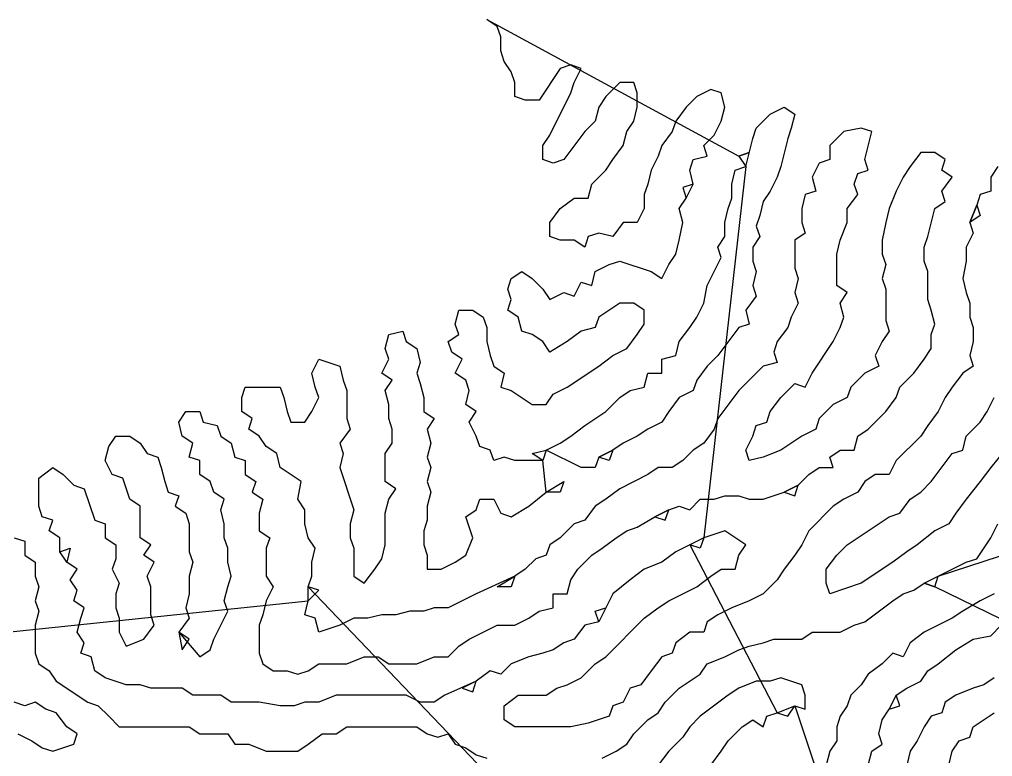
# Model space of a CAD drawing. Header units: metres. Extents: x 15 to 2853, y 44 to 1438.
# Drawn here: x 1018.5 to 1296.5, y 1227.5 to 1438 of the extents above; entities that cross this region are included whole.
import ezdxf

# ---------------------------------------------------------------- set-up
doc = ezdxf.new("R2010")
doc.units = ezdxf.units.M
doc.layers.add('Draw', color=2, linetype='CONTINUOUS')
doc.layers.add('Skip', color=1, linetype='CONTINUOUS')

msp = doc.modelspace()

# ---------------------------------------------------------------- linework, layer by layer
at = {"layer": 'draw'}
for p, q in [((1155, 1436), (1152, 1438)), ((1156, 1433), (1155, 1436)), ((1156, 1429), (1156, 1433)), ((1157, 1426), (1156, 1429)), ((1159, 1423), (1157, 1426)), ((1173, 1424), (1167, 1415)), ((1176, 1425), (1173, 1424)), ((1179, 1424), (1176, 1425)), ((1177, 1420), (1179, 1424)), ((1160, 1420), (1159, 1423)), ((1160, 1416), (1160, 1420)), ((1176, 1417), (1177, 1420)), ((1194, 1420), (1190, 1420)), ((1195, 1417), (1194, 1420)), ((1216, 1418), (1212, 1416)), ((1219, 1417), (1216, 1418)), ((1163, 1415), (1160, 1416)), ((1170, 1405), (1176, 1417)), ((1186, 1416), (1184, 1413)), ((1195, 1413), (1195, 1417)), ((1212, 1416), (1209, 1413)), ((1220, 1413), (1219, 1417)), ((1167, 1415), (1163, 1415)), ((1184, 1413), (1183, 1409)), ((1194, 1409), (1195, 1413)), ((1209, 1413), (1206, 1409)), ((1219, 1409), (1220, 1413)), ((1233, 1411), (1237, 1413)), ((1237, 1413), (1240, 1411)), ((1229, 1407), (1233, 1411)), ((1240, 1411), (1239, 1407)), ((1183, 1409), (1180, 1406)), ((1192, 1406), (1194, 1409)), ((1206, 1409), (1205, 1406)), ((1217, 1405), (1219, 1409)), ((1228, 1404), (1229, 1407)), ((1239, 1407), (1238, 1404)), ((1259, 1407), (1254, 1406)), ((1262, 1406), (1259, 1407)), ((1168, 1402), (1170, 1405)), ((1180, 1406), (1174, 1398)), ((1191, 1402), (1192, 1406)), ((1205, 1406), (1202, 1402)), ((1214, 1402), (1217, 1405)), ((1226, 1396), (1228, 1404)), ((1238, 1404), (1236, 1396)), ((1254, 1406), (1250, 1402)), ((1260, 1398), (1262, 1406)), ((1168, 1398), (1168, 1402)), ((1188, 1398), (1191, 1402)), ((1202, 1402), (1201, 1399)), ((1215, 1399), (1214, 1402)), ((1250, 1402), (1250, 1398)), ((1201, 1399), (1199, 1395)), ((1211, 1398), (1215, 1399)), ((1224, 1399), (1227, 1400)), ((1224, 1399), (1226, 1396)), ((1276, 1400), (1273, 1396)), ((1280, 1400), (1276, 1400)), ((1283, 1398), (1280, 1400)), ((1171, 1397), (1168, 1398)), ((1174, 1398), (1171, 1397)), ((1186, 1395), (1188, 1398)), ((1210, 1395), (1211, 1398)), ((1223, 1395), (1226, 1396)), ((1236, 1396), (1235, 1393)), ((1247, 1397), (1245, 1393)), ((1250, 1398), (1247, 1397)), ((1261, 1395), (1260, 1398)), ((1273, 1396), (1271, 1393)), ((1282, 1395), (1283, 1398)), ((1298, 1396), (1296, 1393)), ((1182, 1391), (1186, 1395)), ((1199, 1395), (1198, 1391)), ((1211, 1391), (1210, 1395)), ((1222, 1391), (1223, 1395)), ((1235, 1393), (1233, 1389)), ((1245, 1393), (1246, 1389)), ((1257, 1391), (1258, 1394)), ((1258, 1394), (1261, 1395)), ((1271, 1393), (1269, 1389)), ((1285, 1393), (1282, 1395)), ((1282, 1389), (1285, 1393)), ((1296, 1393), (1296, 1389)), ((1181, 1387), (1182, 1391)), ((1198, 1391), (1197, 1388)), ((1211, 1391), (1208, 1390)), ((1208, 1390), (1209, 1387)), ((1209, 1387), (1211, 1391)), ((1222, 1387), (1222, 1391)), ((1258, 1388), (1257, 1391)), ((1197, 1388), (1197, 1384)), ((1233, 1389), (1231, 1386)), ((1243, 1388), (1242, 1384)), ((1246, 1389), (1243, 1388)), ((1255, 1384), (1258, 1388)), ((1269, 1389), (1267, 1384)), ((1283, 1386), (1282, 1389)), ((1293, 1388), (1292, 1385)), ((1296, 1389), (1293, 1388)), ((1173, 1384), (1177, 1387)), ((1177, 1387), (1181, 1387)), ((1207, 1384), (1209, 1387)), ((1221, 1384), (1222, 1387)), ((1231, 1386), (1230, 1382)), ((1280, 1384), (1283, 1386)), ((1290, 1380), (1292, 1385)), ((1292, 1385), (1293, 1382)), ((1170, 1380), (1173, 1384)), ((1197, 1384), (1195, 1380)), ((1208, 1380), (1207, 1384)), ((1220, 1380), (1221, 1384)), ((1230, 1382), (1229, 1379)), ((1242, 1384), (1242, 1380)), ((1255, 1380), (1255, 1384)), ((1267, 1384), (1266, 1380)), ((1278, 1376), (1280, 1384)), ((1293, 1382), (1290, 1380)), ((1170, 1376), (1170, 1380)), ((1191, 1380), (1188, 1376)), ((1195, 1380), (1191, 1380)), ((1207, 1375), (1208, 1380)), ((1220, 1376), (1220, 1380)), ((1229, 1379), (1230, 1376)), ((1242, 1380), (1243, 1377)), ((1253, 1375), (1255, 1380)), ((1290, 1380), (1291, 1377)), ((1184, 1377), (1181, 1376)), ((1188, 1376), (1184, 1377)), ((1243, 1377), (1240, 1375)), ((1291, 1377), (1289, 1373)), ((1173, 1375), (1170, 1376)), ((1177, 1375), (1173, 1375)), ((1180, 1373), (1177, 1375)), ((1181, 1376), (1180, 1373)), ((1206, 1371), (1207, 1375)), ((1218, 1373), (1220, 1376)), ((1230, 1376), (1228, 1373)), ((1240, 1375), (1240, 1367)), ((1252, 1371), (1253, 1375)), ((1265, 1375), (1265, 1371)), ((1277, 1373), (1278, 1376)), ((1204, 1368), (1206, 1371)), ((1219, 1370), (1218, 1373)), ((1228, 1373), (1228, 1369)), ((1265, 1371), (1266, 1368)), ((1277, 1369), (1277, 1373)), ((1289, 1373), (1289, 1369)), ((1183, 1366), (1187, 1368)), ((1187, 1368), (1190, 1369)), ((1190, 1369), (1199, 1366)), ((1202, 1364), (1204, 1368)), ((1215, 1362), (1219, 1370)), ((1228, 1369), (1229, 1366)), ((1266, 1368), (1265, 1364)), ((1278, 1366), (1277, 1369)), ((1289, 1369), (1288, 1364)), ((1159, 1364), (1162, 1366)), ((1162, 1366), (1165, 1364)), ((1182, 1362), (1183, 1366)), ((1199, 1366), (1202, 1364)), ((1229, 1366), (1228, 1362)), ((1240, 1367), (1241, 1364)), ((1252, 1362), (1252, 1366)), ((1278, 1358), (1278, 1366)), ((1158, 1361), (1159, 1364)), ((1165, 1364), (1168, 1361)), ((1177, 1359), (1179, 1363)), ((1179, 1363), (1182, 1362)), ((1241, 1364), (1240, 1360)), ((1265, 1364), (1266, 1361)), ((1288, 1364), (1289, 1360)), ((1159, 1358), (1158, 1361)), ((1168, 1361), (1170, 1358)), ((1170, 1358), (1174, 1360)), ((1174, 1360), (1177, 1359)), ((1214, 1357), (1215, 1362)), ((1228, 1362), (1229, 1359)), ((1240, 1360), (1241, 1357)), ((1255, 1360), (1252, 1362)), ((1253, 1357), (1255, 1360)), ((1266, 1361), (1266, 1352)), ((1289, 1360), (1290, 1357)), ((1158, 1355), (1159, 1358)), ((1190, 1357), (1184, 1353)), ((1194, 1357), (1190, 1357)), ((1197, 1355), (1194, 1357)), ((1212, 1353), (1214, 1357)), ((1229, 1359), (1226, 1355)), ((1241, 1357), (1239, 1353)), ((1254, 1353), (1253, 1357)), ((1279, 1355), (1278, 1358)), ((1290, 1357), (1290, 1353)), ((1143, 1351), (1144, 1355)), ((1144, 1355), (1148, 1355)), ((1148, 1355), (1151, 1353)), ((1161, 1353), (1158, 1355)), ((1197, 1351), (1197, 1355)), ((1226, 1355), (1227, 1351)), ((1280, 1351), (1279, 1355)), ((1151, 1353), (1152, 1350)), ((1162, 1349), (1161, 1353)), ((1184, 1353), (1183, 1350)), ((1210, 1350), (1212, 1353)), ((1239, 1353), (1238, 1350)), ((1253, 1350), (1254, 1353)), ((1266, 1352), (1267, 1349)), ((1290, 1353), (1291, 1350)), ((1124, 1348), (1128, 1349)), ((1128, 1349), (1129, 1346)), ((1144, 1348), (1143, 1351)), ((1152, 1350), (1152, 1346)), ((1165, 1348), (1162, 1349)), ((1179, 1349), (1175, 1346)), ((1183, 1350), (1179, 1349)), ((1195, 1348), (1197, 1351)), ((1207, 1346), (1210, 1350)), ((1224, 1350), (1218, 1342)), ((1227, 1351), (1224, 1350)), ((1251, 1346), (1253, 1350)), ((1267, 1349), (1265, 1346)), ((1279, 1348), (1280, 1351)), ((1291, 1350), (1291, 1346)), ((1123, 1344), (1124, 1348)), ((1129, 1346), (1132, 1344)), ((1141, 1346), (1144, 1348)), ((1142, 1343), (1141, 1346)), ((1152, 1346), (1153, 1342)), ((1168, 1346), (1165, 1348)), ((1170, 1343), (1168, 1346)), ((1175, 1346), (1170, 1343)), ((1192, 1344), (1195, 1348)), ((1206, 1342), (1207, 1346)), ((1235, 1346), (1234, 1343)), ((1245, 1337), (1251, 1346)), ((1265, 1346), (1263, 1342)), ((1279, 1344), (1279, 1348)), ((1291, 1346), (1290, 1342)), ((1124, 1341), (1123, 1344)), ((1132, 1344), (1133, 1340)), ((1145, 1341), (1142, 1343)), ((1188, 1342), (1192, 1344)), ((1234, 1343), (1235, 1340)), ((1277, 1341), (1279, 1344)), ((1102, 1337), (1104, 1341)), ((1104, 1341), (1110, 1339)), ((1122, 1337), (1124, 1341)), ((1133, 1340), (1132, 1337)), ((1143, 1337), (1145, 1341)), ((1153, 1342), (1154, 1339)), ((1184, 1339), (1188, 1342)), ((1202, 1341), (1206, 1342)), ((1202, 1337), (1202, 1341)), ((1218, 1342), (1215, 1339)), ((1235, 1340), (1231, 1339)), ((1263, 1342), (1264, 1339)), ((1274, 1337), (1277, 1341)), ((1290, 1342), (1291, 1339)), ((1110, 1339), (1111, 1335)), ((1154, 1339), (1157, 1337)), ((1175, 1333), (1184, 1339)), ((1215, 1339), (1212, 1335)), ((1231, 1339), (1224, 1332)), ((1264, 1339), (1260, 1337)), ((1291, 1339), (1288, 1337)), ((1103, 1333), (1102, 1337)), ((1111, 1335), (1112, 1332)), ((1125, 1335), (1122, 1337)), ((1123, 1332), (1125, 1335)), ((1132, 1337), (1133, 1334)), ((1146, 1335), (1143, 1337)), ((1147, 1332), (1146, 1335)), ((1157, 1337), (1156, 1333)), ((1197, 1333), (1198, 1337)), ((1198, 1337), (1202, 1337)), ((1212, 1335), (1211, 1332)), ((1243, 1333), (1245, 1337)), ((1260, 1337), (1256, 1333)), ((1270, 1333), (1274, 1337)), ((1288, 1337), (1285, 1333)), ((1082, 1330), (1083, 1333)), ((1083, 1333), (1093, 1333)), ((1093, 1333), (1094, 1330)), ((1104, 1330), (1103, 1333)), ((1112, 1332), (1112, 1324)), ((1124, 1328), (1123, 1332)), ((1133, 1334), (1134, 1330)), ((1146, 1328), (1147, 1332)), ((1156, 1333), (1159, 1332)), ((1159, 1332), (1165, 1328)), ((1171, 1331), (1175, 1333)), ((1190, 1330), (1193, 1332)), ((1193, 1332), (1197, 1333)), ((1211, 1332), (1207, 1330)), ((1224, 1332), (1218, 1324)), ((1236, 1330), (1240, 1334)), ((1240, 1334), (1243, 1333)), ((1256, 1333), (1255, 1330)), ((1269, 1330), (1270, 1333)), ((1285, 1333), (1283, 1330)), ((1082, 1326), (1082, 1330)), ((1094, 1330), (1095, 1326)), ((1102, 1326), (1104, 1330)), ((1134, 1330), (1134, 1326)), ((1169, 1328), (1171, 1331)), ((1186, 1326), (1190, 1330)), ((1207, 1330), (1204, 1326)), ((1233, 1326), (1236, 1330)), ((1255, 1330), (1251, 1328)), ((1266, 1326), (1269, 1330)), ((1283, 1330), (1281, 1326)), ((1295, 1326), (1297, 1330)), ((1124, 1324), (1124, 1328)), ((1149, 1326), (1146, 1328)), ((1165, 1328), (1169, 1328)), ((1251, 1328), (1247, 1324)), ((1064, 1323), (1066, 1326)), ((1066, 1326), (1070, 1326)), ((1070, 1326), (1071, 1323)), ((1085, 1324), (1082, 1326)), ((1084, 1321), (1085, 1324)), ((1095, 1326), (1096, 1323)), ((1100, 1323), (1102, 1326)), ((1112, 1324), (1113, 1321)), ((1125, 1321), (1124, 1324)), ((1134, 1326), (1137, 1324)), ((1137, 1324), (1135, 1321)), ((1147, 1323), (1149, 1326)), ((1180, 1322), (1186, 1326)), ((1204, 1326), (1202, 1323)), ((1218, 1324), (1217, 1321)), ((1232, 1323), (1233, 1326)), ((1247, 1324), (1246, 1321)), ((1261, 1321), (1266, 1326)), ((1281, 1326), (1278, 1322)), ((1293, 1323), (1295, 1326)), ((1065, 1319), (1064, 1323)), ((1071, 1323), (1075, 1322)), ((1075, 1322), (1076, 1319)), ((1087, 1319), (1084, 1321)), ((1096, 1323), (1100, 1323)), ((1113, 1321), (1110, 1317)), ((1125, 1317), (1125, 1321)), ((1135, 1321), (1136, 1317)), ((1149, 1319), (1147, 1323)), ((1176, 1319), (1180, 1322)), ((1198, 1321), (1195, 1319)), ((1202, 1323), (1198, 1321)), ((1228, 1319), (1229, 1322)), ((1229, 1322), (1232, 1323)), ((1246, 1321), (1242, 1319)), ((1258, 1319), (1261, 1321)), ((1278, 1322), (1276, 1319)), ((1044, 1316), (1046, 1319)), ((1046, 1319), (1050, 1319)), ((1050, 1319), (1053, 1317)), ((1068, 1317), (1065, 1319)), ((1076, 1319), (1079, 1317)), ((1089, 1316), (1087, 1319)), ((1150, 1316), (1149, 1319)), ((1173, 1317), (1176, 1319)), ((1195, 1319), (1191, 1317)), ((1226, 1315), (1228, 1319)), ((1242, 1319), (1236, 1315)), ((1257, 1315), (1258, 1319)), ((1276, 1319), (1269, 1312)), ((1288, 1315), (1289, 1319)), ((1043, 1312), (1044, 1316)), ((1053, 1317), (1055, 1314)), ((1067, 1313), (1068, 1317)), ((1079, 1317), (1080, 1313)), ((1092, 1314), (1089, 1316)), ((1110, 1317), (1111, 1314)), ((1123, 1314), (1125, 1317)), ((1136, 1317), (1135, 1313)), ((1153, 1315), (1150, 1316)), ((1154, 1312), (1153, 1315)), ((1165, 1314), (1169, 1315)), ((1169, 1315), (1168, 1312)), ((1169, 1315), (1173, 1317)), ((1184, 1313), (1188, 1315)), ((1188, 1315), (1187, 1312)), ((1191, 1317), (1188, 1315)), ((1211, 1315), (1208, 1312)), ((1214, 1317), (1211, 1315)), ((1227, 1312), (1226, 1315)), ((1236, 1315), (1231, 1313)), ((1250, 1313), (1253, 1315)), ((1253, 1315), (1257, 1315)), ((1285, 1314), (1288, 1315)), ((1055, 1314), (1058, 1313)), ((1058, 1313), (1059, 1310)), ((1070, 1312), (1067, 1313)), ((1080, 1313), (1083, 1312)), ((1093, 1310), (1092, 1314)), ((1111, 1314), (1110, 1310)), ((1123, 1306), (1123, 1314)), ((1135, 1313), (1136, 1310)), ((1157, 1313), (1154, 1312)), ((1160, 1312), (1157, 1313)), ((1168, 1312), (1165, 1314)), ((1184, 1313), (1183, 1310)), ((1187, 1312), (1184, 1313)), ((1231, 1313), (1227, 1312)), ((1251, 1310), (1250, 1313)), ((1279, 1306), (1285, 1314)), ((1024, 1307), (1028, 1310)), ((1028, 1310), (1031, 1308)), ((1045, 1308), (1043, 1312)), ((1059, 1310), (1060, 1306)), ((1070, 1308), (1070, 1312)), ((1083, 1312), (1083, 1308)), ((1099, 1306), (1093, 1310)), ((1110, 1310), (1114, 1298)), ((1136, 1310), (1135, 1306)), ((1183, 1310), (1179, 1310)), ((1201, 1310), (1198, 1308)), ((1208, 1312), (1205, 1310)), ((1244, 1308), (1247, 1310)), ((1247, 1310), (1251, 1310)), ((1269, 1312), (1267, 1308)), ((1296, 1310), (1293, 1306)), ((1024, 1299), (1024, 1307)), ((1031, 1308), (1034, 1305)), ((1048, 1307), (1045, 1308)), ((1050, 1301), (1048, 1307)), ((1073, 1306), (1070, 1308)), ((1083, 1308), (1086, 1306)), ((1198, 1308), (1190, 1304)), ((1241, 1305), (1244, 1308)), ((1263, 1308), (1260, 1306)), ((1267, 1308), (1263, 1308)), ((1034, 1305), (1037, 1304)), ((1037, 1304), (1040, 1295)), ((1060, 1306), (1061, 1303)), ((1074, 1303), (1073, 1306)), ((1086, 1306), (1085, 1303)), ((1098, 1301), (1099, 1306)), ((1126, 1304), (1123, 1306)), ((1124, 1301), (1126, 1304)), ((1135, 1306), (1136, 1303)), ((1169, 1303), (1174, 1306)), ((1174, 1306), (1173, 1303)), ((1241, 1305), (1237, 1303)), ((1240, 1302), (1241, 1305)), ((1260, 1306), (1258, 1303)), ((1276, 1303), (1279, 1306)), ((1061, 1303), (1064, 1302)), ((1064, 1302), (1063, 1299)), ((1077, 1301), (1074, 1303)), ((1085, 1303), (1088, 1301)), ((1136, 1303), (1135, 1299)), ((1173, 1303), (1169, 1303)), ((1217, 1301), (1220, 1302)), ((1220, 1302), (1224, 1302)), ((1224, 1302), (1227, 1301)), ((1237, 1303), (1240, 1302)), ((1258, 1303), (1254, 1301)), ((1273, 1301), (1276, 1303)), ((1025, 1296), (1024, 1299)), ((1053, 1299), (1050, 1301)), ((1053, 1290), (1053, 1299)), ((1063, 1299), (1066, 1297)), ((1076, 1298), (1077, 1301)), ((1088, 1301), (1087, 1297)), ((1100, 1298), (1098, 1301)), ((1123, 1297), (1124, 1301)), ((1135, 1299), (1135, 1295)), ((1149, 1298), (1150, 1301)), ((1150, 1301), (1154, 1301)), ((1154, 1301), (1156, 1297)), ((1159, 1296), (1164, 1299)), ((1183, 1299), (1180, 1295)), ((1186, 1301), (1183, 1299)), ((1204, 1298), (1207, 1299)), ((1207, 1299), (1210, 1298)), ((1210, 1298), (1213, 1301)), ((1213, 1301), (1217, 1301)), ((1227, 1301), (1231, 1301)), ((1251, 1299), (1244, 1292)), ((1254, 1301), (1251, 1299)), ((1270, 1297), (1273, 1301)), ((1289, 1301), (1286, 1297)), ((1028, 1295), (1025, 1296)), ((1066, 1297), (1067, 1294)), ((1077, 1294), (1076, 1298)), ((1087, 1297), (1087, 1292)), ((1100, 1294), (1100, 1298)), ((1123, 1288), (1123, 1297)), ((1146, 1296), (1149, 1298)), ((1148, 1290), (1146, 1296)), ((1156, 1297), (1159, 1296)), ((1195, 1293), (1200, 1296)), ((1204, 1298), (1200, 1296)), ((1200, 1296), (1203, 1295)), ((1203, 1295), (1204, 1298)), ((1255, 1288), (1267, 1296)), ((1267, 1296), (1270, 1297)), ((1286, 1297), (1284, 1294)), ((1027, 1292), (1028, 1295)), ((1040, 1295), (1043, 1294)), ((1043, 1294), (1043, 1290)), ((1067, 1294), (1067, 1286)), ((1077, 1290), (1077, 1294)), ((1101, 1290), (1100, 1294)), ((1113, 1294), (1113, 1290)), ((1135, 1295), (1134, 1292)), ((1180, 1295), (1177, 1294)), ((1192, 1292), (1195, 1293)), ((1284, 1294), (1280, 1292)), ((1296, 1290), (1298, 1294)), ((1017, 1290), (1020, 1289)), ((1030, 1290), (1027, 1292)), ((1030, 1286), (1030, 1290)), ((1043, 1290), (1046, 1288)), ((1056, 1288), (1053, 1290)), ((1078, 1287), (1077, 1290)), ((1087, 1292), (1090, 1290)), ((1090, 1290), (1089, 1287)), ((1103, 1287), (1101, 1290)), ((1113, 1290), (1114, 1287)), ((1134, 1292), (1134, 1288)), ((1146, 1285), (1148, 1290)), ((1173, 1290), (1170, 1288)), ((1185, 1287), (1189, 1290)), ((1189, 1290), (1192, 1292)), ((1214, 1290), (1206, 1286)), ((1214, 1290), (1213, 1287)), ((1220, 1292), (1214, 1290)), ((1226, 1288), (1220, 1292)), ((1292, 1284), (1296, 1290)), ((1020, 1289), (1020, 1285)), ((1046, 1288), (1046, 1284)), ((1054, 1285), (1056, 1288)), ((1122, 1284), (1123, 1288)), ((1134, 1288), (1135, 1285)), ((1170, 1288), (1169, 1285)), ((1213, 1287), (1210, 1288)), ((1224, 1285), (1226, 1288)), ((1242, 1288), (1240, 1285)), ((1252, 1285), (1255, 1288)), ((1275, 1288), (1272, 1286)), ((1020, 1285), (1023, 1283)), ((1030, 1286), (1033, 1287)), ((1032, 1283), (1030, 1286)), ((1033, 1287), (1032, 1283)), ((1057, 1283), (1054, 1285)), ((1067, 1286), (1068, 1283)), ((1078, 1283), (1078, 1287)), ((1089, 1287), (1089, 1279)), ((1102, 1283), (1103, 1287)), ((1114, 1287), (1114, 1279)), ((1135, 1285), (1135, 1281)), ((1143, 1283), (1146, 1285)), ((1169, 1285), (1166, 1284)), ((1178, 1281), (1182, 1285)), ((1182, 1285), (1185, 1287)), ((1206, 1286), (1202, 1283)), ((1223, 1281), (1224, 1285)), ((1249, 1281), (1252, 1285)), ((1272, 1286), (1268, 1283)), ((1023, 1283), (1023, 1279)), ((1035, 1281), (1032, 1283)), ((1046, 1284), (1045, 1281)), ((1055, 1279), (1057, 1283)), ((1068, 1283), (1067, 1279)), ((1079, 1279), (1078, 1283)), ((1102, 1279), (1102, 1283)), ((1120, 1281), (1122, 1284)), ((1139, 1281), (1143, 1283)), ((1166, 1284), (1163, 1281)), ((1202, 1283), (1197, 1281)), ((1268, 1283), (1259, 1277)), ((1277, 1277), (1289, 1283)), ((1289, 1283), (1292, 1284)), ((1023, 1279), (1024, 1276)), ((1033, 1278), (1035, 1281)), ((1045, 1281), (1047, 1277)), ((1056, 1276), (1055, 1279)), ((1078, 1276), (1079, 1279)), ((1089, 1279), (1091, 1276)), ((1101, 1276), (1102, 1279)), ((1114, 1279), (1117, 1277)), ((1117, 1277), (1120, 1281)), ((1135, 1281), (1139, 1281)), ((1155, 1276), (1160, 1279)), ((1160, 1279), (1159, 1276)), ((1163, 1281), (1160, 1279)), ((1176, 1278), (1178, 1281)), ((1197, 1281), (1193, 1278)), ((1212, 1276), (1216, 1279)), ((1216, 1279), (1219, 1281)), ((1219, 1281), (1223, 1281)), ((1237, 1281), (1235, 1278)), ((1249, 1277), (1249, 1281)), ((1280, 1276), (1281, 1279)), ((1035, 1275), (1033, 1278)), ((1047, 1277), (1046, 1274)), ((1175, 1274), (1176, 1278)), ((1235, 1278), (1231, 1274)), ((1250, 1274), (1249, 1277)), ((1259, 1277), (1250, 1274)), ((1274, 1275), (1277, 1277)), ((1280, 1276), (1277, 1277)), ((1024, 1276), (1023, 1272)), ((1034, 1272), (1035, 1275)), ((1046, 1274), (1046, 1270)), ((1056, 1268), (1056, 1276)), ((1067, 1274), (1066, 1270)), ((1077, 1272), (1078, 1276)), ((1091, 1276), (1089, 1272)), ((1101, 1272), (1101, 1276)), ((1104, 1275), (1101, 1276)), ((1101, 1272), (1104, 1275)), ((1149, 1274), (1141, 1270)), ((1159, 1276), (1155, 1276)), ((1171, 1270), (1171, 1274)), ((1171, 1274), (1175, 1274)), ((1188, 1274), (1184, 1266)), ((1204, 1272), (1212, 1276)), ((1231, 1274), (1227, 1272)), ((1268, 1272), (1271, 1274)), ((1271, 1274), (1274, 1275)), ((1297, 1274), (1293, 1272)), ((1023, 1272), (1024, 1269)), ((1037, 1270), (1034, 1272)), ((1078, 1269), (1077, 1272)), ((1089, 1272), (1088, 1268)), ((1100, 1268), (1101, 1272)), ((1201, 1270), (1204, 1272)), ((1227, 1272), (1222, 1270)), ((1260, 1266), (1268, 1272)), ((1024, 1269), (1023, 1265)), ((1036, 1267), (1037, 1270)), ((1046, 1270), (1047, 1267)), ((1057, 1265), (1056, 1268)), ((1066, 1270), (1067, 1267)), ((1074, 1261), (1078, 1269)), ((1088, 1268), (1087, 1265)), ((1103, 1267), (1100, 1268)), ((1122, 1268), (1118, 1267)), ((1126, 1268), (1122, 1268)), ((1130, 1269), (1126, 1268)), ((1134, 1269), (1130, 1269)), ((1137, 1270), (1134, 1269)), ((1141, 1270), (1137, 1270)), ((1164, 1267), (1167, 1269)), ((1167, 1269), (1171, 1270)), ((1183, 1269), (1186, 1270)), ((1184, 1266), (1183, 1269)), ((1197, 1267), (1201, 1270)), ((1218, 1268), (1215, 1266)), ((1222, 1270), (1218, 1268)), ((1288, 1269), (1285, 1267)), ((1023, 1265), (1023, 1257)), ((1035, 1263), (1036, 1267)), ((1047, 1267), (1047, 1263)), ((1054, 1261), (1057, 1265)), ((1067, 1267), (1064, 1263)), ((1087, 1265), (1087, 1257)), ((1104, 1263), (1103, 1267)), ((1114, 1267), (1110, 1265)), ((1118, 1267), (1114, 1267)), ((1147, 1261), (1155, 1265)), ((1155, 1265), (1160, 1265)), ((1160, 1265), (1164, 1267)), ((1180, 1265), (1177, 1261)), ((1184, 1266), (1180, 1265)), ((1186, 1256), (1197, 1267)), ((1215, 1266), (1214, 1263)), ((1253, 1263), (1257, 1265)), ((1257, 1265), (1260, 1266)), ((1285, 1267), (1277, 1263)), ((1296, 1262), (1299, 1265)), ((1037, 1260), (1035, 1263)), ((1047, 1263), (1049, 1259)), ((1064, 1263), (1065, 1258)), ((1067, 1261), (1064, 1263)), ((1210, 1263), (1206, 1260)), ((1214, 1263), (1210, 1263)), ((1242, 1261), (1245, 1263)), ((1245, 1263), (1253, 1263)), ((1036, 1257), (1037, 1260)), ((1049, 1259), (1054, 1261)), ((1065, 1258), (1067, 1261)), ((1073, 1258), (1074, 1261)), ((1144, 1259), (1147, 1261)), ((1174, 1260), (1171, 1258)), ((1177, 1261), (1174, 1260)), ((1206, 1260), (1205, 1257)), ((1227, 1259), (1231, 1260)), ((1231, 1260), (1234, 1261)), ((1234, 1261), (1242, 1261)), ((1273, 1260), (1271, 1256)), ((1286, 1258), (1291, 1261)), ((1291, 1261), (1296, 1262)), ((1023, 1257), (1024, 1254)), ((1039, 1256), (1036, 1257)), ((1070, 1256), (1073, 1258)), ((1087, 1257), (1088, 1254)), ((1141, 1256), (1144, 1259)), ((1168, 1257), (1164, 1256)), ((1171, 1258), (1168, 1257)), ((1205, 1257), (1202, 1256)), ((1220, 1256), (1224, 1258)), ((1224, 1258), (1227, 1259)), ((1268, 1257), (1265, 1254)), ((1271, 1256), (1268, 1257)), ((1024, 1254), (1027, 1252)), ((1040, 1252), (1039, 1256)), ((1088, 1254), (1091, 1252)), ((1101, 1252), (1104, 1254)), ((1104, 1254), (1112, 1254)), ((1112, 1254), (1117, 1256)), ((1117, 1256), (1121, 1256)), ((1121, 1256), (1124, 1254)), ((1124, 1254), (1132, 1254)), ((1132, 1254), (1137, 1256)), ((1137, 1256), (1141, 1256)), ((1159, 1254), (1156, 1251)), ((1164, 1256), (1159, 1254)), ((1179, 1250), (1183, 1254)), ((1183, 1254), (1186, 1256)), ((1213, 1251), (1215, 1254)), ((1215, 1254), (1220, 1256)), ((1265, 1254), (1261, 1251)), ((1278, 1252), (1281, 1254)), ((1027, 1252), (1029, 1249)), ((1043, 1250), (1040, 1252)), ((1091, 1252), (1095, 1252)), ((1095, 1252), (1098, 1251)), ((1098, 1251), (1101, 1252)), ((1156, 1251), (1153, 1252)), ((1199, 1252), (1196, 1248)), ((1207, 1247), (1213, 1251)), ((1261, 1251), (1259, 1248)), ((1276, 1249), (1278, 1252)), ((1029, 1249), (1038, 1243)), ((1049, 1248), (1043, 1250)), ((1149, 1249), (1145, 1247)), ((1148, 1246), (1149, 1249)), ((1175, 1248), (1179, 1250)), ((1229, 1249), (1224, 1247)), ((1233, 1249), (1229, 1249)), ((1236, 1250), (1233, 1249)), ((1242, 1248), (1236, 1250)), ((1272, 1247), (1276, 1249)), ((1297, 1250), (1294, 1248)), ((1053, 1248), (1049, 1248)), ((1056, 1247), (1053, 1248)), ((1065, 1247), (1061, 1247)), ((1068, 1245), (1065, 1247)), ((1145, 1247), (1148, 1246)), ((1169, 1245), (1172, 1247)), ((1172, 1247), (1175, 1248)), ((1193, 1247), (1191, 1243)), ((1196, 1248), (1193, 1247)), ((1203, 1243), (1207, 1247)), ((1224, 1247), (1221, 1245)), ((1243, 1245), (1242, 1248)), ((1259, 1248), (1256, 1245)), ((1269, 1245), (1272, 1247)), ((1291, 1247), (1286, 1245)), ((1294, 1248), (1291, 1247)), ((1020, 1242), (1017, 1243)), ((1023, 1243), (1020, 1242)), ((1026, 1241), (1023, 1243)), ((1038, 1243), (1041, 1242)), ((1076, 1245), (1068, 1245)), ((1079, 1243), (1076, 1245)), ((1087, 1243), (1079, 1243)), ((1093, 1242), (1087, 1243)), ((1100, 1243), (1097, 1242)), ((1104, 1243), (1100, 1243)), ((1109, 1245), (1104, 1243)), ((1129, 1245), (1109, 1245)), ((1133, 1243), (1129, 1245)), ((1137, 1243), (1133, 1243)), ((1140, 1245), (1137, 1243)), ((1157, 1242), (1161, 1245)), ((1161, 1245), (1169, 1245)), ((1191, 1243), (1188, 1242)), ((1201, 1240), (1203, 1243)), ((1221, 1245), (1213, 1239)), ((1243, 1241), (1243, 1245)), ((1256, 1245), (1255, 1242)), ((1269, 1245), (1267, 1241)), ((1270, 1242), (1269, 1245)), ((1283, 1243), (1282, 1240)), ((1286, 1245), (1283, 1243)), ((1029, 1240), (1026, 1241)), ((1032, 1236), (1029, 1240)), ((1041, 1242), (1044, 1239)), ((1097, 1242), (1093, 1242)), ((1157, 1238), (1157, 1242)), ((1188, 1242), (1187, 1239)), ((1232, 1239), (1235, 1240)), ((1235, 1240), (1240, 1242)), ((1235, 1240), (1238, 1239)), ((1238, 1239), (1240, 1242)), ((1240, 1242), (1243, 1241)), ((1255, 1242), (1253, 1239)), ((1265, 1238), (1267, 1241)), ((1267, 1241), (1270, 1242)), ((1282, 1240), (1279, 1239)), ((1291, 1236), (1297, 1240)), ((1160, 1236), (1157, 1238)), ((1187, 1239), (1181, 1237)), ((1194, 1234), (1198, 1238)), ((1213, 1239), (1210, 1236)), ((1225, 1236), (1228, 1238)), ((1228, 1238), (1231, 1236)), ((1231, 1236), (1232, 1239)), ((1253, 1239), (1252, 1236)), ((1264, 1234), (1265, 1238)), ((1279, 1239), (1277, 1236)), ((1035, 1234), (1032, 1236)), ((1047, 1236), (1067, 1236)), ((1067, 1236), (1070, 1234)), ((1109, 1234), (1112, 1236)), ((1112, 1236), (1132, 1236)), ((1132, 1236), (1135, 1234)), ((1176, 1236), (1160, 1236)), ((1181, 1237), (1176, 1236)), ((1210, 1236), (1208, 1233)), ((1221, 1232), (1225, 1236)), ((1252, 1236), (1252, 1232)), ((1277, 1236), (1275, 1232)), ((1290, 1233), (1291, 1236)), ((1018, 1234), (1022, 1232)), ((1022, 1232), (1025, 1230)), ((1034, 1231), (1035, 1234)), ((1070, 1234), (1078, 1234)), ((1078, 1234), (1080, 1231)), ((1101, 1231), (1105, 1234)), ((1105, 1234), (1109, 1234)), ((1135, 1234), (1138, 1233)), ((1138, 1233), (1141, 1234)), ((1141, 1234), (1143, 1231)), ((1192, 1231), (1194, 1234)), ((1219, 1229), (1221, 1232)), ((1252, 1232), (1250, 1229)), ((1265, 1231), (1264, 1234)), ((1275, 1232), (1273, 1229)), ((1285, 1229), (1287, 1232)), ((1287, 1232), (1290, 1233)), ((1025, 1230), (1028, 1229)), ((1028, 1229), (1034, 1231)), ((1080, 1231), (1084, 1231)), ((1084, 1231), (1089, 1229)), ((1089, 1229), (1098, 1229)), ((1098, 1229), (1101, 1231)), ((1143, 1231), (1146, 1230)), ((1146, 1230), (1149, 1228)), ((1185, 1227), (1189, 1229)), ((1189, 1229), (1192, 1231)), ((1204, 1229), (1201, 1225)), ((1216, 1225), (1219, 1229)), ((1250, 1229), (1249, 1225)), ((1261, 1225), (1262, 1229)), ((1262, 1229), (1265, 1231)), ((1273, 1229), (1272, 1225)), ((1284, 1225), (1285, 1229)), ((1149, 1228), (1152, 1227))]:
    msp.add_line(p, q, dxfattribs=at)
at = {"layer": 'skip'}
for p, q in [((1152, 1438), (1224, 1399)), ((1190, 1420), (1186, 1416)), ((1227, 1400), (1224, 1399)), ((1226, 1396), (1214, 1290)), ((1209, 1387), (1211, 1391)), ((1292, 1385), (1290, 1380)), ((1266, 1380), (1265, 1375)), ((1252, 1366), (1252, 1371)), ((1238, 1350), (1235, 1346)), ((1217, 1321), (1214, 1317)), ((1289, 1319), (1293, 1323)), ((1179, 1310), (1169, 1315)), ((1188, 1315), (1184, 1313)), ((1300, 1315), (1296, 1310)), ((1168, 1312), (1160, 1312)), ((1169, 1303), (1168, 1312)), ((1205, 1310), (1201, 1310)), ((1190, 1304), (1186, 1301)), ((1237, 1303), (1241, 1305)), ((1293, 1306), (1289, 1301)), ((1164, 1299), (1169, 1303)), ((1231, 1301), (1237, 1303)), ((1281, 1279), (1348, 1301)), ((1114, 1298), (1113, 1294)), ((1200, 1296), (1204, 1298)), ((1177, 1294), (1173, 1290)), ((1244, 1292), (1242, 1288)), ((1280, 1292), (1275, 1288)), ((1210, 1288), (1235, 1240)), ((1032, 1283), (1030, 1286)), ((1240, 1285), (1237, 1281)), ((1067, 1279), (1067, 1274)), ((1160, 1279), (1149, 1274)), ((1193, 1278), (1188, 1274)), ((1277, 1277), (1280, 1276)), ((1101, 1276), (1301, 1067)), ((1321, 1256), (1280, 1276)), ((996, 1261), (1101, 1272)), ((1293, 1272), (1288, 1269)), ((1186, 1270), (1184, 1266)), ((1110, 1265), (1104, 1263)), ((1064, 1263), (1070, 1256)), ((1277, 1263), (1273, 1260)), ((1281, 1254), (1286, 1258)), ((1202, 1256), (1199, 1252)), ((1153, 1252), (1149, 1249)), ((1149, 1249), (1140, 1245)), ((1061, 1247), (1056, 1247)), ((1267, 1241), (1269, 1245)), ((1198, 1238), (1201, 1240)), ((1240, 1242), (1249, 1215)), ((1044, 1239), (1047, 1236)), ((1208, 1233), (1204, 1229))]:
    msp.add_line(p, q, dxfattribs=at)

doc.saveas('drawing.dxf')
